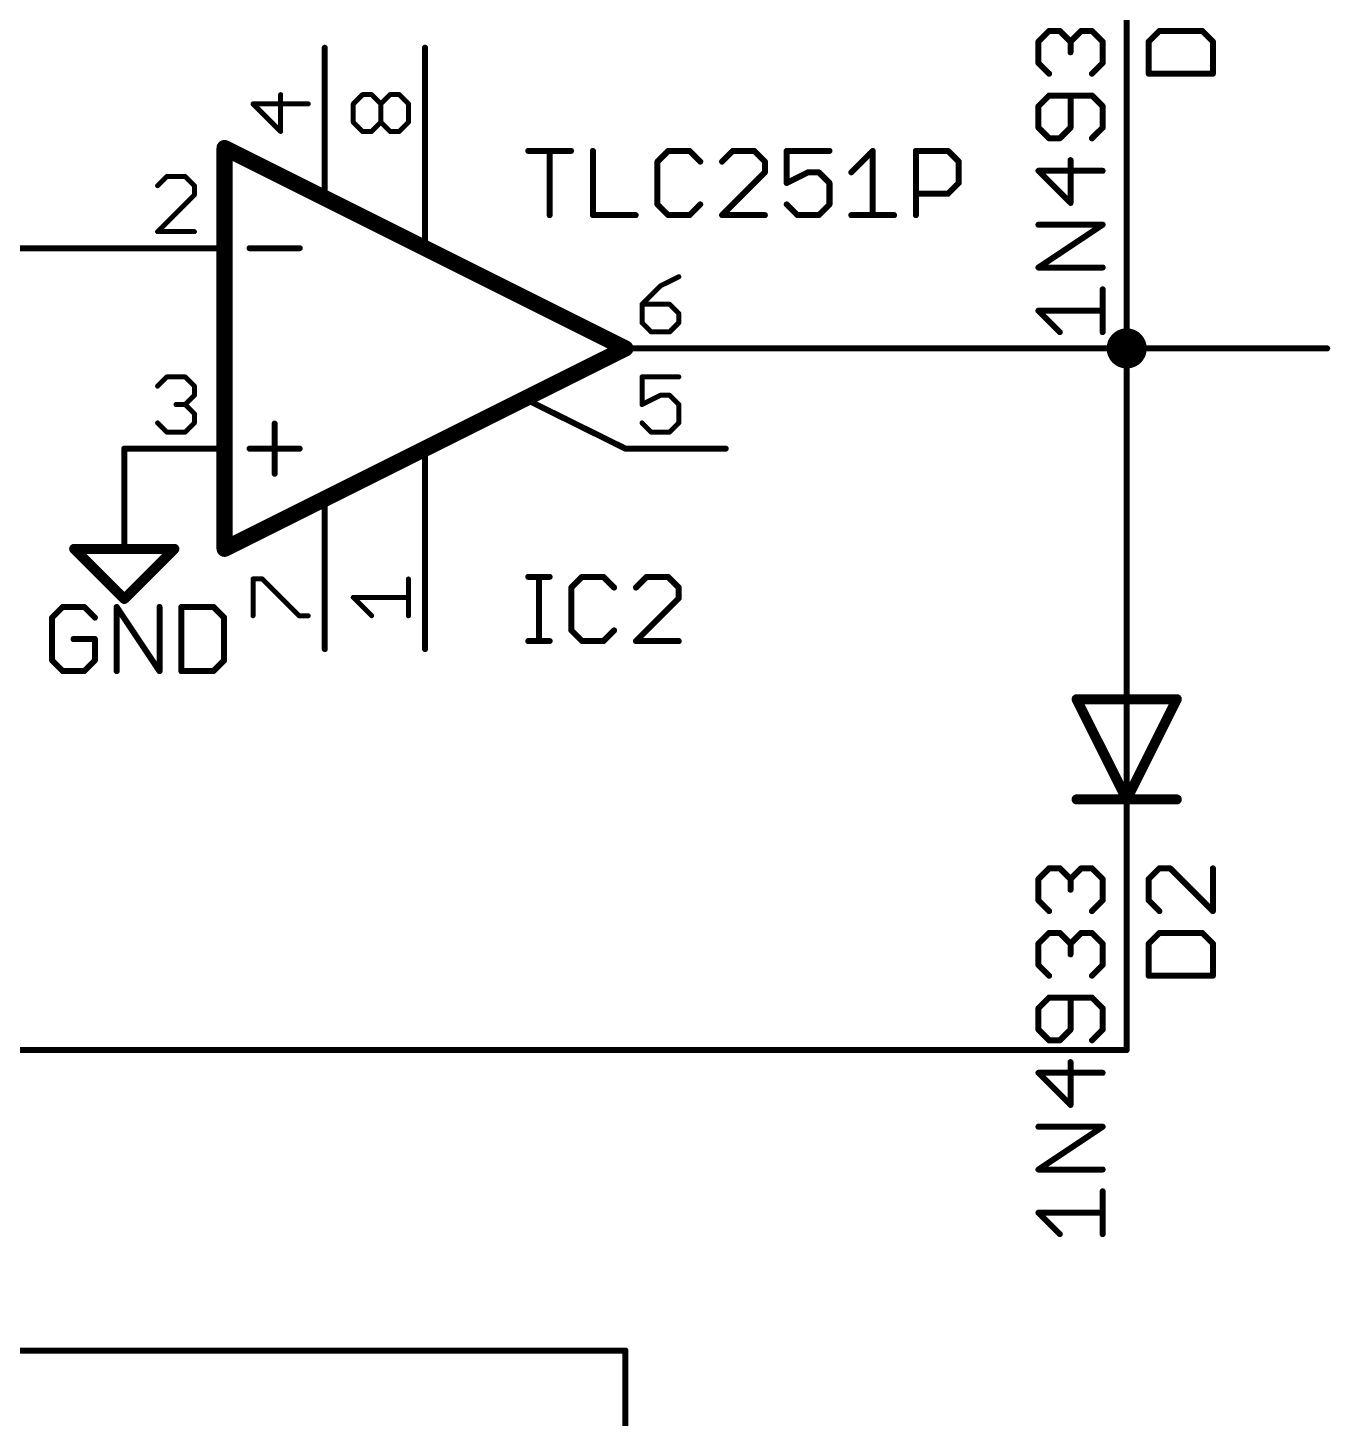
# Model space of a CAD drawing. Extents: x -44 to 217, y -56 to 126.
# Drawn here: x 7.72 to 40.72, y 59.25 to 94.49 of the extents above; entities that cross this region are included whole.
import ezdxf

# ---------------------------------------------------------------- set-up
doc = ezdxf.new("R2010")
doc.units = 0
for name, color, linetype in [('91', 94, 'CONTINUOUS'), ('94', 14, 'CONTINUOUS'), ('95', 251, 'CONTINUOUS'), ('96', 251, 'CONTINUOUS')]:
    doc.layers.add(name, color=color, linetype=linetype)

msp = doc.modelspace()

# ---------------------------------------------------------------- linework, layer by layer
at = {"layer": '91', "const_width": 0.1524}
for points in [[(35.56, 86.36), (35.56, 96.52)], [(35.56, 96.52), (35.56, 86.36)], [(5.08, 88.9), (10.16, 88.9)], [(25.4, 86.36), (35.56, 86.36)], [(40.64, 86.36), (35.56, 86.36)], [(35.56, 86.36), (35.56, 78.74)], [(35.56, 73.66), (35.56, 68.58)], [(35.56, 68.58), (5.08, 68.58)], [(22.86, 60.96), (-2.54, 60.96)], [(22.86, 45.72), (22.86, 60.96)]]:
    msp.add_lwpolyline(points, dxfattribs=at)
at = {"layer": '91'}
for points, const_width in [([(10.16, 88.8619, 1), (10.16, 88.9381)], 0.0762), ([(35.56, 86.106, 1), (35.56, 86.614, 1), (35.56, 86.106)], 0.508), ([(25.4, 86.3981, 1), (25.4, 86.3219)], 0.0762), ([(35.56, 86.3981, 1), (35.56, 86.3219)], 0.0762), ([(35.5981, 86.36, 1), (35.5219, 86.36)], 0.0762), ([(35.5219, 86.36, 1), (35.5981, 86.36)], 0.0762), ([(35.5219, 86.36, 1), (35.5981, 86.36)], 0.0762), ([(35.56, 86.3219, 1), (35.56, 86.3981)], 0.0762), ([(40.64, 86.3219, 1), (40.64, 86.3981)], 0.0762), ([(35.5219, 78.74, 1), (35.5981, 78.74)], 0.0762), ([(35.5981, 73.66, 1), (35.5219, 73.66)], 0.0762), ([(35.5219, 68.58, 1), (35.5981, 68.58)], 0.0762), ([(35.56, 68.5419, 1), (35.56, 68.6181)], 0.0762), ([(22.8981, 60.96, 1), (22.8219, 60.96)], 0.0762), ([(22.86, 60.9219, 1), (22.86, 60.9981)], 0.0762)]:
    msp.add_lwpolyline(points, format="xyb", dxfattribs=dict(at, const_width=const_width))
at = {"layer": '94'}
for points, const_width in [([(15.24, 93.98), (15.24, 91.44)], 0.1524), ([(17.78, 93.98), (17.78, 91.44)], 0.1524), ([(12.7, 81.28), (12.7, 91.44)], 0.4064), ([(12.7, 91.44), (22.86, 86.36)], 0.4064), ([(15.24, 90.2716), (15.24, 91.44)], 0.1524), ([(17.78, 88.9762), (17.78, 91.44)], 0.1524), ([(10.16, 88.9), (12.7, 88.9)], 0.1524), ([(13.335, 88.9), (14.605, 88.9)], 0.1524), ([(22.86, 86.36), (12.7, 81.28)], 0.4064), ([(25.4, 86.36), (22.86, 86.36)], 0.1524), ([(22.86, 83.82), (20.3962, 85.0392)], 0.1524), ([(13.97, 83.185), (13.97, 84.455)], 0.1524), ([(10.16, 83.82), (12.7, 83.82)], 0.1524), ([(10.16, 83.82), (10.16, 81.28)], 0.1524), ([(13.335, 83.82), (14.605, 83.82)], 0.1524), ([(25.4, 83.82), (22.86, 83.82)], 0.1524), ([(17.78, 81.3054), (17.78, 83.7438)], 0.1524), ([(15.24, 81.28), (15.24, 82.4738)], 0.1524), ([(8.89, 81.28), (11.43, 81.28)], 0.254), ([(10.16, 80.01), (8.89, 81.28)], 0.254), ([(11.43, 81.28), (10.16, 80.01)], 0.254), ([(15.24, 78.74), (15.24, 81.28)], 0.1524), ([(17.78, 78.74), (17.78, 81.28)], 0.1524), ([(35.56, 78.74), (35.56, 76.2)], 0.1524), ([(34.29, 77.47), (35.56, 74.93)], 0.254), ([(36.83, 77.47), (34.29, 77.47)], 0.254), ([(35.56, 74.93), (36.83, 77.47)], 0.254), ([(35.56, 73.66), (35.56, 76.2)], 0.1524), ([(35.56, 74.93), (34.29, 74.93)], 0.254), ([(36.83, 74.93), (35.56, 74.93)], 0.254)]:
    msp.add_lwpolyline(points, dxfattribs=dict(at, const_width=const_width))
for points, const_width in [([(15.2781, 93.98, 1), (15.2019, 93.98)], 0.0762), ([(17.8181, 93.98, 1), (17.7419, 93.98)], 0.0762), ([(12.8016, 91.44, 1), (12.5984, 91.44)], 0.2032), ([(12.7454, 91.5309, 1), (12.6546, 91.3491)], 0.2032), ([(15.2781, 91.44, 1), (15.2019, 91.44)], 0.0762), ([(15.2019, 91.44, 1), (15.2781, 91.44)], 0.0762), ([(17.8181, 91.44, 1), (17.7419, 91.44)], 0.0762), ([(17.7419, 91.44, 1), (17.8181, 91.44)], 0.0762), ([(15.2019, 90.2716, 1), (15.2781, 90.2716)], 0.0762), ([(10.16, 88.9381, 1), (10.16, 88.8619)], 0.0762), ([(12.7, 88.8619, 1), (12.7, 88.9381)], 0.0762), ([(13.335, 88.9381, 1), (13.335, 88.8619)], 0.0762), ([(14.605, 88.8619, 1), (14.605, 88.9381)], 0.0762), ([(17.7419, 88.9762, 1), (17.8181, 88.9762)], 0.0762), ([(22.9054, 86.2691, 1), (22.8146, 86.4509)], 0.2032), ([(22.8146, 86.2691, 1), (22.9054, 86.4509)], 0.2032), ([(22.86, 86.3981, 1), (22.86, 86.3219)], 0.0762), ([(25.4, 86.3219, 1), (25.4, 86.3981)], 0.0762), ([(20.4131, 85.0733, 1), (20.3793, 85.0051)], 0.0762), ([(14.0081, 84.455, 1), (13.9319, 84.455)], 0.0762), ([(10.16, 83.8581, 1), (10.16, 83.7819)], 0.0762), ([(10.1981, 83.82, 1), (10.1219, 83.82)], 0.0762), ([(12.7, 83.7819, 1), (12.7, 83.8581)], 0.0762), ([(13.335, 83.8581, 1), (13.335, 83.7819)], 0.0762), ([(14.605, 83.7819, 1), (14.605, 83.8581)], 0.0762), ([(22.86, 83.8581, 1), (22.86, 83.7819)], 0.0762), ([(22.8431, 83.7859, 1), (22.8769, 83.8541)], 0.0762), ([(25.4, 83.7819, 1), (25.4, 83.8581)], 0.0762), ([(17.8181, 83.7438, 1), (17.7419, 83.7438)], 0.0762), ([(13.9319, 83.185, 1), (14.0081, 83.185)], 0.0762), ([(15.2781, 82.4738, 1), (15.2019, 82.4738)], 0.0762), ([(8.89, 81.3435, 1), (8.89, 81.2165)], 0.127), ([(8.9349, 81.3249, 1), (8.8451, 81.2351)], 0.127), ([(11.4749, 81.2351, 1), (11.3851, 81.3249)], 0.127), ([(11.43, 81.2165, 1), (11.43, 81.3435)], 0.127), ([(12.6546, 81.3709, 1), (12.7454, 81.1891)], 0.2032), ([(10.1219, 81.28, 1), (10.1981, 81.28)], 0.0762), ([(12.5984, 81.28, 1), (12.8016, 81.28)], 0.2032), ([(15.2781, 81.28, 1), (15.2019, 81.28)], 0.0762), ([(15.2019, 81.28, 1), (15.2781, 81.28)], 0.0762), ([(17.8181, 81.28, 1), (17.7419, 81.28)], 0.0762), ([(17.7419, 81.3054, 1), (17.8181, 81.3054)], 0.0762), ([(10.1151, 80.0549, 1), (10.2049, 79.9651)], 0.127), ([(10.1151, 79.9651, 1), (10.2049, 80.0549)], 0.127), ([(15.2019, 78.74, 1), (15.2781, 78.74)], 0.0762), ([(17.7419, 78.74, 1), (17.8181, 78.74)], 0.0762), ([(35.5981, 78.74, 1), (35.5219, 78.74)], 0.0762), ([(34.3468, 77.4984, 1), (34.2332, 77.4416)], 0.127), ([(34.29, 77.5335, 1), (34.29, 77.4065)], 0.127), ([(36.8868, 77.4416, 1), (36.7732, 77.4984)], 0.127), ([(36.83, 77.4065, 1), (36.83, 77.5335)], 0.127), ([(35.5981, 76.2, 1), (35.5219, 76.2)], 0.0762), ([(35.5219, 76.2, 1), (35.5981, 76.2)], 0.0762), ([(34.29, 74.9935, 1), (34.29, 74.8665)], 0.127), ([(35.56, 74.9935, 1), (35.56, 74.8665)], 0.127), ([(35.56, 74.8665, 1), (35.56, 74.9935)], 0.127), ([(36.83, 74.8665, 1), (36.83, 74.9935)], 0.127), ([(35.5032, 74.9584, 1), (35.6168, 74.9016)], 0.127), ([(35.5032, 74.9016, 1), (35.6168, 74.9584)], 0.127), ([(35.5219, 73.66, 1), (35.5981, 73.66)], 0.0762)]:
    msp.add_lwpolyline(points, format="xyb", dxfattribs=dict(at, const_width=const_width))
at = {"layer": '95'}
for points, const_width in [([(36.3886, 94.4065), (36.1174, 94.1354)], 0.1524), ([(37.4732, 94.4065), (36.3886, 94.4065)], 0.1524), ([(37.7444, 94.1354), (37.4732, 94.4065)], 0.1524), ([(36.1174, 94.1354), (36.1174, 93.3219)], 0.1524), ([(37.7444, 93.3219), (37.7444, 94.1354)], 0.1524), ([(36.1174, 93.3219), (37.7444, 93.3219)], 0.1524), ([(14.1218, 91.8591), (14.1218, 92.7912)], 0.127), ([(15.9627, 92.5582), (16.1957, 92.7912)], 0.127), ([(16.1957, 92.7912), (16.4288, 92.7912)], 0.127), ([(16.4288, 92.7912), (16.6618, 92.5582)], 0.127), ([(16.6618, 92.5582), (16.8948, 92.7912)], 0.127), ([(16.8948, 92.7912), (17.1279, 92.7912)], 0.127), ([(17.1279, 92.7912), (17.3609, 92.5582)], 0.127), ([(14.8209, 92.5582), (13.4227, 92.5582)], 0.127), ([(13.4227, 92.5582), (14.1218, 91.8591)], 0.127), ([(15.9627, 92.0921), (15.9627, 92.5582)], 0.127), ([(16.6618, 92.0921), (16.6618, 92.5582)], 0.127), ([(17.3609, 92.5582), (17.3609, 92.0921)], 0.127), ([(16.1957, 91.8591), (15.9627, 92.0921)], 0.127), ([(16.6618, 92.0921), (16.4288, 91.8591)], 0.127), ([(16.8948, 91.8591), (16.6618, 92.0921)], 0.127), ([(17.3609, 92.0921), (17.1279, 91.8591)], 0.127), ([(16.4288, 91.8591), (16.1957, 91.8591)], 0.127), ([(17.1279, 91.8591), (16.8948, 91.8591)], 0.127), ([(11.2377, 90.7173), (11.0046, 90.4843)], 0.127), ([(11.7037, 90.7173), (11.2377, 90.7173)], 0.127), ([(11.9367, 90.4843), (11.7037, 90.7173)], 0.127), ([(11.0046, 89.3191), (11.9367, 90.2512)], 0.127), ([(11.9367, 90.2512), (11.9367, 90.4843)], 0.127), ([(11.9367, 89.3191), (11.0046, 89.3191)], 0.127), ([(24.2112, 88.1773), (23.7452, 87.9443)], 0.127), ([(23.7452, 87.9443), (23.2791, 87.4782)], 0.127), ([(23.2791, 87.4782), (23.2791, 87.0121)], 0.127), ([(23.9782, 87.4782), (23.2791, 87.4782)], 0.127), ([(24.2112, 87.2452), (23.9782, 87.4782)], 0.127), ([(23.2791, 87.0121), (23.5121, 86.7791)], 0.127), ([(23.9782, 86.7791), (24.2112, 87.0121)], 0.127), ([(24.2112, 87.0121), (24.2112, 87.2452)], 0.127), ([(23.5121, 86.7791), (23.9782, 86.7791)], 0.127), ([(11.0046, 85.4043), (11.2377, 85.6373)], 0.127), ([(11.2377, 85.6373), (11.7037, 85.6373)], 0.127), ([(11.7037, 85.6373), (11.9367, 85.4043)], 0.127), ([(24.2112, 85.6373), (23.2791, 85.6373)], 0.127), ([(23.2791, 85.6373), (23.2791, 84.9382)], 0.127), ([(11.9367, 85.4043), (11.9367, 85.1712)], 0.127), ([(11.7037, 84.9382), (11.4707, 84.9382)], 0.127), ([(11.9367, 85.1712), (11.7037, 84.9382)], 0.127), ([(11.7037, 84.9382), (11.9367, 84.7052)], 0.127), ([(23.2791, 84.9382), (23.7452, 85.1712)], 0.127), ([(23.7452, 85.1712), (23.9782, 85.1712)], 0.127), ([(23.9782, 85.1712), (24.2112, 84.9382)], 0.127), ([(24.2112, 84.9382), (24.2112, 84.4721)], 0.127), ([(11.9367, 84.7052), (11.9367, 84.4721)], 0.127), ([(11.2377, 84.2391), (11.0046, 84.4721)], 0.127), ([(11.7037, 84.2391), (11.2377, 84.2391)], 0.127), ([(11.9367, 84.4721), (11.7037, 84.2391)], 0.127), ([(23.5121, 84.2391), (23.2791, 84.4721)], 0.127), ([(23.9782, 84.2391), (23.5121, 84.2391)], 0.127), ([(24.2112, 84.4721), (23.9782, 84.2391)], 0.127), ([(13.4227, 79.5846), (13.4227, 80.5168)], 0.127), ([(13.4227, 80.5168), (13.6557, 80.5168)], 0.127), ([(13.6557, 80.5168), (14.5879, 79.5846)], 0.127), ([(17.3609, 79.5846), (17.3609, 80.5168)], 0.127), ([(20.3962, 80.5702), (20.9385, 80.5702)], 0.1524), ([(20.6674, 78.9432), (20.6674, 80.5702)], 0.1524), ([(21.7588, 80.5702), (21.4876, 80.299)], 0.1524), ([(21.4876, 80.299), (21.4876, 79.2144)], 0.1524), ([(22.3011, 80.5702), (21.7588, 80.5702)], 0.1524), ([(22.5723, 80.299), (22.3011, 80.5702)], 0.1524), ([(23.396, 80.5702), (23.1248, 80.299)], 0.1524), ([(23.9383, 80.5702), (23.396, 80.5702)], 0.1524), ([(24.2095, 80.299), (23.9383, 80.5702)], 0.1524), ([(24.2095, 80.0279), (24.2095, 80.299)], 0.1524), ([(16.4288, 79.5846), (15.9627, 80.0507)], 0.127), ([(15.9627, 80.0507), (17.3609, 80.0507)], 0.127), ([(23.1248, 78.9432), (24.2095, 80.0279)], 0.1524), ([(14.5879, 79.5846), (14.8209, 79.5846)], 0.127), ([(21.4876, 79.2144), (21.7588, 78.9432)], 0.1524), ([(22.3011, 78.9432), (22.5723, 79.2144)], 0.1524), ([(20.3962, 78.9432), (20.9385, 78.9432)], 0.1524), ([(21.7588, 78.9432), (22.3011, 78.9432)], 0.1524), ([(24.2095, 78.9432), (23.1248, 78.9432)], 0.1524), ([(36.3886, 73.1837), (36.1174, 72.9125)], 0.1524), ([(36.1174, 72.9125), (36.1174, 72.3702)], 0.1524), ([(36.6597, 73.1837), (36.3886, 73.1837)], 0.1524), ([(37.7444, 72.099), (36.6597, 73.1837)], 0.1524), ([(37.7444, 73.1837), (37.7444, 72.099)], 0.1524), ([(36.1174, 72.3702), (36.3886, 72.099)], 0.1524), ([(36.3886, 71.5465), (36.1174, 71.2754)], 0.1524), ([(37.4732, 71.5465), (36.3886, 71.5465)], 0.1524), ([(37.7444, 71.2754), (37.4732, 71.5465)], 0.1524), ([(36.1174, 71.2754), (36.1174, 70.4619)], 0.1524), ([(37.7444, 70.4619), (37.7444, 71.2754)], 0.1524), ([(36.1174, 70.4619), (37.7444, 70.4619)], 0.1524)]:
    msp.add_lwpolyline(points, dxfattribs=dict(at, const_width=const_width))
for points, const_width in [([(36.3886, 94.4446, 1), (36.3886, 94.3684)], 0.0762), ([(36.4155, 94.3796, 1), (36.3616, 94.4335)], 0.0762), ([(37.5002, 94.4335, 1), (37.4463, 94.3796)], 0.0762), ([(37.4732, 94.3684, 1), (37.4732, 94.4446)], 0.0762), ([(36.1555, 94.1354, 1), (36.0793, 94.1354)], 0.0762), ([(36.0905, 94.1623, 1), (36.1444, 94.1084)], 0.0762), ([(37.7825, 94.1354, 1), (37.7063, 94.1354)], 0.0762), ([(37.7175, 94.1084, 1), (37.7713, 94.1623)], 0.0762), ([(36.1174, 93.36, 1), (36.1174, 93.2838)], 0.0762), ([(37.7444, 93.2838, 1), (37.7444, 93.36)], 0.0762), ([(36.0793, 93.3219, 1), (36.1555, 93.3219)], 0.0762), ([(37.7063, 93.3219, 1), (37.7825, 93.3219)], 0.0762), ([(14.1536, 92.7912, 1), (14.0901, 92.7912)], 0.0635), ([(16.1957, 92.823, 1), (16.1957, 92.7595)], 0.0635), ([(16.2182, 92.7688, 1), (16.1733, 92.8137)], 0.0635), ([(16.4512, 92.8137, 1), (16.4063, 92.7688)], 0.0635), ([(16.4288, 92.7595, 1), (16.4288, 92.823)], 0.0635), ([(16.8948, 92.823, 1), (16.8948, 92.7595)], 0.0635), ([(16.9173, 92.7688, 1), (16.8724, 92.8137)], 0.0635), ([(17.1503, 92.8137, 1), (17.1054, 92.7688)], 0.0635), ([(17.1279, 92.7595, 1), (17.1279, 92.823)], 0.0635), ([(13.4227, 92.5899, 1), (13.4227, 92.5264)], 0.0635), ([(13.4452, 92.5806, 1), (13.4003, 92.5357)], 0.0635), ([(14.8209, 92.5264, 1), (14.8209, 92.5899)], 0.0635), ([(15.9945, 92.5582, 1), (15.931, 92.5582)], 0.0635), ([(15.9403, 92.5806, 1), (15.9852, 92.5357)], 0.0635), ([(16.6936, 92.5582, 1), (16.6301, 92.5582)], 0.0635), ([(16.6394, 92.5806, 1), (16.6843, 92.5357)], 0.0635), ([(16.6394, 92.5357, 1), (16.6843, 92.5806)], 0.0635), ([(17.3926, 92.5582, 1), (17.3292, 92.5582)], 0.0635), ([(17.3384, 92.5357, 1), (17.3834, 92.5806)], 0.0635), ([(15.931, 92.0921, 1), (15.9945, 92.0921)], 0.0635), ([(15.9852, 92.1146, 1), (15.9403, 92.0697)], 0.0635), ([(16.6301, 92.0921, 1), (16.6936, 92.0921)], 0.0635), ([(16.6843, 92.1146, 1), (16.6394, 92.0697)], 0.0635), ([(16.6843, 92.0697, 1), (16.6394, 92.1146)], 0.0635), ([(17.3292, 92.0921, 1), (17.3926, 92.0921)], 0.0635), ([(17.3834, 92.0697, 1), (17.3384, 92.1146)], 0.0635), ([(14.0901, 91.8591, 1), (14.1536, 91.8591)], 0.0635), ([(14.0994, 91.8366, 1), (14.1443, 91.8816)], 0.0635), ([(16.1957, 91.8909, 1), (16.1957, 91.8273)], 0.0635), ([(16.1733, 91.8366, 1), (16.2182, 91.8816)], 0.0635), ([(16.4063, 91.8816, 1), (16.4512, 91.8366)], 0.0635), ([(16.4288, 91.8273, 1), (16.4288, 91.8909)], 0.0635), ([(16.8948, 91.8909, 1), (16.8948, 91.8273)], 0.0635), ([(16.8724, 91.8366, 1), (16.9173, 91.8816)], 0.0635), ([(17.1054, 91.8816, 1), (17.1503, 91.8366)], 0.0635), ([(17.1279, 91.8273, 1), (17.1279, 91.8909)], 0.0635), ([(11.2377, 90.749, 1), (11.2377, 90.6855)], 0.0635), ([(11.2601, 90.6948, 1), (11.2152, 90.7397)], 0.0635), ([(11.7262, 90.7397, 1), (11.6813, 90.6948)], 0.0635), ([(11.7037, 90.6855, 1), (11.7037, 90.749)], 0.0635), ([(10.9822, 90.5067, 1), (11.0271, 90.4618)], 0.0635), ([(11.9685, 90.4843, 1), (11.905, 90.4843)], 0.0635), ([(11.905, 90.2512, 1), (11.9685, 90.2512)], 0.0635), ([(11.9143, 90.4618, 1), (11.9592, 90.5067)], 0.0635), ([(11.9592, 90.2288, 1), (11.9143, 90.2737)], 0.0635), ([(11.0046, 89.3509, 1), (11.0046, 89.2874)], 0.0635), ([(10.9822, 89.3416, 1), (11.0271, 89.2966)], 0.0635), ([(11.9367, 89.2874, 1), (11.9367, 89.3509)], 0.0635), ([(24.2254, 88.1489, 1), (24.197, 88.2057)], 0.0635), ([(23.731, 87.9727, 1), (23.7594, 87.9159)], 0.0635), ([(23.7676, 87.9218, 1), (23.7227, 87.9667)], 0.0635), ([(23.2791, 87.5099, 1), (23.2791, 87.4464)], 0.0635), ([(23.2566, 87.5006, 1), (23.3016, 87.4557)], 0.0635), ([(23.3108, 87.4782, 1), (23.2474, 87.4782)], 0.0635), ([(24.0006, 87.5006, 1), (23.9557, 87.4557)], 0.0635), ([(23.9782, 87.4464, 1), (23.9782, 87.5099)], 0.0635), ([(23.3016, 87.0346, 1), (23.2566, 86.9897)], 0.0635), ([(23.2474, 87.0121, 1), (23.3108, 87.0121)], 0.0635), ([(24.243, 87.2452, 1), (24.1795, 87.2452)], 0.0635), ([(24.1795, 87.0121, 1), (24.243, 87.0121)], 0.0635), ([(24.1888, 87.2227, 1), (24.2337, 87.2676)], 0.0635), ([(24.2337, 86.9897, 1), (24.1888, 87.0346)], 0.0635), ([(23.5121, 86.8109, 1), (23.5121, 86.7473)], 0.0635), ([(23.4897, 86.7566, 1), (23.5346, 86.8016)], 0.0635), ([(23.9557, 86.8016, 1), (24.0006, 86.7566)], 0.0635), ([(23.9782, 86.7473, 1), (23.9782, 86.8109)], 0.0635), ([(11.2377, 85.669, 1), (11.2377, 85.6055)], 0.0635), ([(11.2601, 85.6148, 1), (11.2152, 85.6597)], 0.0635), ([(11.7262, 85.6597, 1), (11.6813, 85.6148)], 0.0635), ([(11.7037, 85.6055, 1), (11.7037, 85.669)], 0.0635), ([(23.2791, 85.669, 1), (23.2791, 85.6055)], 0.0635), ([(23.3108, 85.6373, 1), (23.2474, 85.6373)], 0.0635), ([(24.2112, 85.6055, 1), (24.2112, 85.669)], 0.0635), ([(10.9822, 85.4267, 1), (11.0271, 85.3818)], 0.0635), ([(11.9685, 85.4043, 1), (11.905, 85.4043)], 0.0635), ([(11.9143, 85.3818, 1), (11.9592, 85.4267)], 0.0635), ([(11.4707, 84.9699, 1), (11.4707, 84.9064)], 0.0635), ([(11.7262, 84.9606, 1), (11.6813, 84.9157)], 0.0635), ([(11.6813, 84.9606, 1), (11.7262, 84.9157)], 0.0635), ([(11.7037, 84.9064, 1), (11.7037, 84.9699)], 0.0635), ([(11.905, 85.1712, 1), (11.9685, 85.1712)], 0.0635), ([(11.9592, 85.1488, 1), (11.9143, 85.1937)], 0.0635), ([(23.2649, 84.9666, 1), (23.2933, 84.9098)], 0.0635), ([(23.2474, 84.9382, 1), (23.3108, 84.9382)], 0.0635), ([(23.7452, 85.203, 1), (23.7452, 85.1395)], 0.0635), ([(23.7594, 85.1428, 1), (23.731, 85.1996)], 0.0635), ([(24.0006, 85.1937, 1), (23.9557, 85.1488)], 0.0635), ([(23.9782, 85.1395, 1), (23.9782, 85.203)], 0.0635), ([(24.243, 84.9382, 1), (24.1795, 84.9382)], 0.0635), ([(24.1888, 84.9157, 1), (24.2337, 84.9606)], 0.0635), ([(11.9685, 84.7052, 1), (11.905, 84.7052)], 0.0635), ([(11.9143, 84.6827, 1), (11.9592, 84.7276)], 0.0635), ([(11.0271, 84.4946, 1), (10.9822, 84.4497)], 0.0635), ([(11.2377, 84.2709, 1), (11.2377, 84.2074)], 0.0635), ([(11.2152, 84.2166, 1), (11.2601, 84.2616)], 0.0635), ([(11.6813, 84.2616, 1), (11.7262, 84.2166)], 0.0635), ([(11.7037, 84.2074, 1), (11.7037, 84.2709)], 0.0635), ([(11.905, 84.4721, 1), (11.9685, 84.4721)], 0.0635), ([(11.9592, 84.4497, 1), (11.9143, 84.4946)], 0.0635), ([(23.3016, 84.4946, 1), (23.2566, 84.4497)], 0.0635), ([(23.5121, 84.2709, 1), (23.5121, 84.2074)], 0.0635), ([(23.4897, 84.2166, 1), (23.5346, 84.2616)], 0.0635), ([(23.9557, 84.2616, 1), (24.0006, 84.2166)], 0.0635), ([(23.9782, 84.2074, 1), (23.9782, 84.2709)], 0.0635), ([(24.1795, 84.4721, 1), (24.243, 84.4721)], 0.0635), ([(24.2337, 84.4497, 1), (24.1888, 84.4946)], 0.0635), ([(13.4227, 80.5485, 1), (13.4227, 80.485)], 0.0635), ([(13.4545, 80.5168, 1), (13.391, 80.5168)], 0.0635), ([(13.6782, 80.5392, 1), (13.6333, 80.4943)], 0.0635), ([(13.6557, 80.485, 1), (13.6557, 80.5485)], 0.0635), ([(17.3926, 80.5168, 1), (17.3292, 80.5168)], 0.0635), ([(20.3962, 80.6083, 1), (20.3962, 80.5321)], 0.0762), ([(20.7055, 80.5702, 1), (20.6293, 80.5702)], 0.0762), ([(20.9385, 80.5321, 1), (20.9385, 80.6083)], 0.0762), ([(21.5257, 80.299, 1), (21.4495, 80.299)], 0.0762), ([(21.4607, 80.326, 1), (21.5146, 80.2721)], 0.0762), ([(21.7588, 80.6083, 1), (21.7588, 80.5321)], 0.0762), ([(21.7857, 80.5432, 1), (21.7319, 80.5971)], 0.0762), ([(22.3281, 80.5971, 1), (22.2742, 80.5432)], 0.0762), ([(22.3011, 80.5321, 1), (22.3011, 80.6083)], 0.0762), ([(22.5454, 80.2721, 1), (22.5992, 80.326)], 0.0762), ([(23.0979, 80.326, 1), (23.1517, 80.2721)], 0.0762), ([(23.396, 80.6083, 1), (23.396, 80.5321)], 0.0762), ([(23.4229, 80.5432, 1), (23.369, 80.5971)], 0.0762), ([(23.9652, 80.5971, 1), (23.9113, 80.5432)], 0.0762), ([(23.9383, 80.5321, 1), (23.9383, 80.6083)], 0.0762), ([(24.2476, 80.299, 1), (24.1714, 80.299)], 0.0762), ([(24.1825, 80.2721, 1), (24.2364, 80.326)], 0.0762), ([(15.9627, 80.0824, 1), (15.9627, 80.0189)], 0.0635), ([(15.9852, 80.0731, 1), (15.9403, 80.0282)], 0.0635), ([(17.3609, 80.0189, 1), (17.3609, 80.0824)], 0.0635), ([(24.1714, 80.0279, 1), (24.2476, 80.0279)], 0.0762), ([(24.2364, 80.0009, 1), (24.1825, 80.0548)], 0.0762), ([(14.5879, 79.6164, 1), (14.5879, 79.5529)], 0.0635), ([(14.5654, 79.5622, 1), (14.6103, 79.6071)], 0.0635), ([(14.8209, 79.5529, 1), (14.8209, 79.6164)], 0.0635), ([(16.4063, 79.5622, 1), (16.4512, 79.6071)], 0.0635), ([(13.391, 79.5846, 1), (13.4545, 79.5846)], 0.0635), ([(17.3292, 79.5846, 1), (17.3926, 79.5846)], 0.0635), ([(21.5146, 79.2413, 1), (21.4607, 79.1874)], 0.0762), ([(22.5992, 79.1874, 1), (22.5454, 79.2413)], 0.0762), ([(20.3962, 78.9813, 1), (20.3962, 78.9051)], 0.0762), ([(20.6293, 78.9432, 1), (20.7055, 78.9432)], 0.0762), ([(20.9385, 78.9051, 1), (20.9385, 78.9813)], 0.0762), ([(21.4495, 79.2144, 1), (21.5257, 79.2144)], 0.0762), ([(21.7588, 78.9813, 1), (21.7588, 78.9051)], 0.0762), ([(21.7319, 78.9163, 1), (21.7857, 78.9701)], 0.0762), ([(22.2742, 78.9701, 1), (22.3281, 78.9163)], 0.0762), ([(22.3011, 78.9051, 1), (22.3011, 78.9813)], 0.0762), ([(23.1248, 78.9813, 1), (23.1248, 78.9051)], 0.0762), ([(23.0979, 78.9701, 1), (23.1517, 78.9163)], 0.0762), ([(24.2095, 78.9051, 1), (24.2095, 78.9813)], 0.0762), ([(36.1555, 72.9125, 1), (36.0793, 72.9125)], 0.0762), ([(36.0905, 72.9395, 1), (36.1444, 72.8856)], 0.0762), ([(36.3886, 73.2218, 1), (36.3886, 73.1456)], 0.0762), ([(36.4155, 73.1568, 1), (36.3616, 73.2106)], 0.0762), ([(36.6867, 73.2106, 1), (36.6328, 73.1568)], 0.0762), ([(36.6597, 73.1456, 1), (36.6597, 73.2218)], 0.0762), ([(37.7825, 73.1837, 1), (37.7063, 73.1837)], 0.0762), ([(36.0793, 72.3702, 1), (36.1555, 72.3702)], 0.0762), ([(36.1444, 72.3971, 1), (36.0905, 72.3433)], 0.0762), ([(36.3616, 72.0721, 1), (36.4155, 72.126)], 0.0762), ([(37.7063, 72.099, 1), (37.7825, 72.099)], 0.0762), ([(37.7175, 72.0721, 1), (37.7713, 72.126)], 0.0762), ([(36.3886, 71.5846, 1), (36.3886, 71.5084)], 0.0762), ([(36.4155, 71.5196, 1), (36.3616, 71.5735)], 0.0762), ([(37.5002, 71.5735, 1), (37.4463, 71.5196)], 0.0762), ([(37.4732, 71.5084, 1), (37.4732, 71.5846)], 0.0762), ([(36.1555, 71.2754, 1), (36.0793, 71.2754)], 0.0762), ([(36.0905, 71.3023, 1), (36.1444, 71.2484)], 0.0762), ([(37.7825, 71.2754, 1), (37.7063, 71.2754)], 0.0762), ([(37.7175, 71.2484, 1), (37.7713, 71.3023)], 0.0762), ([(36.1174, 70.5, 1), (36.1174, 70.4238)], 0.0762), ([(36.0793, 70.4619, 1), (36.1555, 70.4619)], 0.0762), ([(37.7063, 70.4619, 1), (37.7825, 70.4619)], 0.0762), ([(37.7444, 70.4238, 1), (37.7444, 70.5)], 0.0762)]:
    msp.add_lwpolyline(points, format="xyb", dxfattribs=dict(at, const_width=const_width))
at = {"layer": '96', "const_width": 0.1524}
for points in [[(33.3234, 94.1354), (33.5946, 94.4065)], [(33.5946, 94.4065), (33.8657, 94.4065)], [(33.8657, 94.4065), (34.1369, 94.1354)], [(34.1369, 94.1354), (34.4081, 94.4065)], [(34.4081, 94.4065), (34.6792, 94.4065)], [(34.6792, 94.4065), (34.9504, 94.1354)], [(33.3234, 93.593), (33.3234, 94.1354)], [(34.1369, 94.1354), (34.1369, 93.8642)], [(34.9504, 94.1354), (34.9504, 93.593)], [(33.5946, 93.3219), (33.3234, 93.593)], [(34.9504, 93.593), (34.6792, 93.3219)], [(33.5946, 92.7694), (33.3234, 92.4982)], [(34.6792, 92.7694), (33.5946, 92.7694)], [(34.1369, 91.9559), (34.1369, 92.7694)], [(34.9504, 92.4982), (34.6792, 92.7694)], [(33.3234, 92.4982), (33.3234, 91.9559)], [(34.9504, 91.9559), (34.9504, 92.4982)], [(33.3234, 91.9559), (33.5946, 91.6847)], [(33.8657, 91.6847), (34.1369, 91.9559)], [(34.6792, 91.6847), (34.9504, 91.9559)], [(33.5946, 91.6847), (33.8657, 91.6847)], [(20.3962, 91.3652), (21.4809, 91.3652)], [(20.9385, 89.7382), (20.9385, 91.3652)], [(22.0334, 91.3652), (22.0334, 89.7382)], [(23.9417, 91.3652), (23.6705, 91.094)], [(24.484, 91.3652), (23.9417, 91.3652)], [(24.7552, 91.094), (24.484, 91.3652)], [(25.5788, 91.3652), (25.3077, 91.094)], [(26.1212, 91.3652), (25.5788, 91.3652)], [(26.3923, 91.094), (26.1212, 91.3652)], [(28.0295, 91.3652), (26.9448, 91.3652)], [(26.9448, 91.3652), (26.9448, 90.5517)], [(28.582, 90.8229), (29.1243, 91.3652)], [(29.1243, 91.3652), (29.1243, 89.7382)], [(30.2191, 89.7382), (30.2191, 91.3652)], [(30.2191, 91.3652), (31.0326, 91.3652)], [(31.0326, 91.3652), (31.3038, 91.094)], [(23.6705, 91.094), (23.6705, 90.0094)], [(26.3923, 90.8229), (26.3923, 91.094)], [(31.3038, 91.094), (31.3038, 90.5517)], [(34.9504, 90.8611), (33.3234, 90.8611)], [(33.3234, 90.8611), (34.1369, 90.0476)], [(34.1369, 90.0476), (34.1369, 91.1322)], [(25.3077, 89.7382), (26.3923, 90.8229)], [(26.9448, 90.5517), (27.4872, 90.8229)], [(27.4872, 90.8229), (27.7583, 90.8229)], [(27.7583, 90.8229), (28.0295, 90.5517)], [(28.0295, 90.5517), (28.0295, 90.0094)], [(31.3038, 90.5517), (31.0326, 90.2805)], [(31.0326, 90.2805), (30.2191, 90.2805)], [(23.6705, 90.0094), (23.9417, 89.7382)], [(24.484, 89.7382), (24.7552, 90.0094)], [(27.216, 89.7382), (26.9448, 90.0094)], [(28.0295, 90.0094), (27.7583, 89.7382)], [(22.0334, 89.7382), (23.118, 89.7382)], [(23.9417, 89.7382), (24.484, 89.7382)], [(26.3923, 89.7382), (25.3077, 89.7382)], [(27.7583, 89.7382), (27.216, 89.7382)], [(28.582, 89.7382), (29.6666, 89.7382)], [(33.3234, 88.4104), (34.9504, 89.4951)], [(34.9504, 89.4951), (33.3234, 89.4951)], [(34.9504, 88.4104), (33.3234, 88.4104)], [(34.9504, 86.7732), (34.9504, 87.8579)], [(33.8657, 86.7732), (33.3234, 87.3156)], [(33.3234, 87.3156), (34.9504, 87.3156)], [(8.6024, 79.8082), (8.3312, 79.537)], [(9.1447, 79.8082), (8.6024, 79.8082)], [(9.4159, 79.537), (9.1447, 79.8082)], [(9.9684, 78.1812), (9.9684, 79.8082)], [(9.9684, 79.8082), (11.053, 78.1812)], [(11.053, 78.1812), (11.053, 79.8082)], [(11.6055, 79.8082), (11.6055, 78.1812)], [(12.419, 79.8082), (11.6055, 79.8082)], [(12.6902, 79.537), (12.419, 79.8082)], [(8.3312, 79.537), (8.3312, 78.4524)], [(12.6902, 78.4524), (12.6902, 79.537)], [(9.4159, 78.9947), (8.8735, 78.9947)], [(9.4159, 78.4524), (9.4159, 78.9947)], [(8.3312, 78.4524), (8.6024, 78.1812)], [(8.6024, 78.1812), (9.1447, 78.1812)], [(9.1447, 78.1812), (9.4159, 78.4524)], [(11.6055, 78.1812), (12.419, 78.1812)], [(12.419, 78.1812), (12.6902, 78.4524)], [(33.3234, 72.9125), (33.5946, 73.1837)], [(33.3234, 72.3702), (33.3234, 72.9125)], [(33.5946, 73.1837), (33.8657, 73.1837)], [(33.8657, 73.1837), (34.1369, 72.9125)], [(34.1369, 72.9125), (34.4081, 73.1837)], [(34.1369, 72.9125), (34.1369, 72.6414)], [(34.4081, 73.1837), (34.6792, 73.1837)], [(34.6792, 73.1837), (34.9504, 72.9125)], [(34.9504, 72.9125), (34.9504, 72.3702)], [(33.5946, 72.099), (33.3234, 72.3702)], [(34.9504, 72.3702), (34.6792, 72.099)], [(33.3234, 71.2754), (33.5946, 71.5465)], [(33.5946, 71.5465), (33.8657, 71.5465)], [(33.8657, 71.5465), (34.1369, 71.2754)], [(34.1369, 71.2754), (34.4081, 71.5465)], [(34.4081, 71.5465), (34.6792, 71.5465)], [(34.6792, 71.5465), (34.9504, 71.2754)], [(33.3234, 70.733), (33.3234, 71.2754)], [(34.1369, 71.2754), (34.1369, 71.0042)], [(34.9504, 71.2754), (34.9504, 70.733)], [(33.5946, 70.4619), (33.3234, 70.733)], [(34.9504, 70.733), (34.6792, 70.4619)], [(33.5946, 69.9094), (33.3234, 69.6382)], [(34.6792, 69.9094), (33.5946, 69.9094)], [(34.1369, 69.0959), (34.1369, 69.9094)], [(34.9504, 69.6382), (34.6792, 69.9094)], [(33.3234, 69.6382), (33.3234, 69.0959)], [(34.9504, 69.0959), (34.9504, 69.6382)], [(33.3234, 69.0959), (33.5946, 68.8247)], [(33.8657, 68.8247), (34.1369, 69.0959)], [(34.6792, 68.8247), (34.9504, 69.0959)], [(33.5946, 68.8247), (33.8657, 68.8247)], [(34.9504, 68.0011), (33.3234, 68.0011)], [(33.3234, 68.0011), (34.1369, 67.1876)], [(34.1369, 67.1876), (34.1369, 68.2722)], [(33.3234, 65.5504), (34.9504, 66.6351)], [(34.9504, 66.6351), (33.3234, 66.6351)], [(34.9504, 65.5504), (33.3234, 65.5504)], [(34.9504, 63.9132), (34.9504, 64.9979)], [(33.8657, 63.9132), (33.3234, 64.4556)], [(33.3234, 64.4556), (34.9504, 64.4556)]]:
    msp.add_lwpolyline(points, dxfattribs=at)
at = {"layer": '96', "const_width": 0.0762}
for points in [[(33.5946, 94.4446, 1), (33.5946, 94.3684)], [(33.6215, 94.3796, 1), (33.5676, 94.4335)], [(33.8927, 94.4335, 1), (33.8388, 94.3796)], [(33.8657, 94.3684, 1), (33.8657, 94.4446)], [(34.4081, 94.4446, 1), (34.4081, 94.3684)], [(34.435, 94.3796, 1), (34.3811, 94.4335)], [(34.7062, 94.4335, 1), (34.6523, 94.3796)], [(34.6792, 94.3684, 1), (34.6792, 94.4446)], [(33.3615, 94.1354, 1), (33.2853, 94.1354)], [(33.2965, 94.1623, 1), (33.3504, 94.1084)], [(34.175, 94.1354, 1), (34.0988, 94.1354)], [(34.11, 94.1623, 1), (34.1638, 94.1084)], [(34.11, 94.1084, 1), (34.1638, 94.1623)], [(34.9885, 94.1354, 1), (34.9123, 94.1354)], [(34.9235, 94.1084, 1), (34.9773, 94.1623)], [(34.0988, 93.8642, 1), (34.175, 93.8642)], [(33.3504, 93.62, 1), (33.2965, 93.5661)], [(33.2853, 93.593, 1), (33.3615, 93.593)], [(33.5676, 93.2949, 1), (33.6215, 93.3488)], [(34.6523, 93.3488, 1), (34.7062, 93.2949)], [(34.9123, 93.593, 1), (34.9885, 93.593)], [(34.9773, 93.5661, 1), (34.9235, 93.62)], [(33.5946, 92.8075, 1), (33.5946, 92.7313)], [(33.6215, 92.7424, 1), (33.5676, 92.7963)], [(34.175, 92.7694, 1), (34.0988, 92.7694)], [(34.7062, 92.7963, 1), (34.6523, 92.7424)], [(34.6792, 92.7313, 1), (34.6792, 92.8075)], [(33.3615, 92.4982, 1), (33.2853, 92.4982)], [(33.2965, 92.5251, 1), (33.3504, 92.4713)], [(34.9885, 92.4982, 1), (34.9123, 92.4982)], [(34.9235, 92.4713, 1), (34.9773, 92.5251)], [(33.3504, 91.9828, 1), (33.2965, 91.9289)], [(33.2853, 91.9559, 1), (33.3615, 91.9559)], [(34.0988, 91.9559, 1), (34.175, 91.9559)], [(34.1638, 91.9289, 1), (34.11, 91.9828)], [(34.9123, 91.9559, 1), (34.9885, 91.9559)], [(34.9773, 91.9289, 1), (34.9235, 91.9828)], [(33.5946, 91.7228, 1), (33.5946, 91.6466)], [(33.5676, 91.6578, 1), (33.6215, 91.7117)], [(33.8388, 91.7117, 1), (33.8927, 91.6578)], [(33.8657, 91.6466, 1), (33.8657, 91.7228)], [(34.6523, 91.7117, 1), (34.7062, 91.6578)], [(20.3962, 91.4033, 1), (20.3962, 91.3271)], [(20.9766, 91.3652, 1), (20.9004, 91.3652)], [(21.4809, 91.3271, 1), (21.4809, 91.4033)], [(22.0715, 91.3652, 1), (21.9953, 91.3652)], [(23.9417, 91.4033, 1), (23.9417, 91.3271)], [(23.9686, 91.3382, 1), (23.9147, 91.3921)], [(24.5109, 91.3921, 1), (24.4571, 91.3382)], [(24.484, 91.3271, 1), (24.484, 91.4033)], [(25.5788, 91.4033, 1), (25.5788, 91.3271)], [(25.6058, 91.3382, 1), (25.5519, 91.3921)], [(26.1481, 91.3921, 1), (26.0942, 91.3382)], [(26.1212, 91.3271, 1), (26.1212, 91.4033)], [(26.9448, 91.4033, 1), (26.9448, 91.3271)], [(26.9829, 91.3652, 1), (26.9067, 91.3652)], [(28.0295, 91.3271, 1), (28.0295, 91.4033)], [(29.1624, 91.3652, 1), (29.0862, 91.3652)], [(29.1513, 91.3382, 1), (29.0974, 91.3921)], [(30.2572, 91.3652, 1), (30.181, 91.3652)], [(30.2191, 91.4033, 1), (30.2191, 91.3271)], [(31.0596, 91.3921, 1), (31.0057, 91.3382)], [(31.0326, 91.3271, 1), (31.0326, 91.4033)], [(23.7086, 91.094, 1), (23.6324, 91.094)], [(23.6436, 91.121, 1), (23.6975, 91.0671)], [(24.7282, 91.0671, 1), (24.7821, 91.121)], [(25.2807, 91.121, 1), (25.3346, 91.0671)], [(26.4304, 91.094, 1), (26.3542, 91.094)], [(26.3654, 91.0671, 1), (26.4193, 91.121)], [(31.3419, 91.094, 1), (31.2657, 91.094)], [(31.2769, 91.0671, 1), (31.3307, 91.121)], [(33.3234, 90.8992, 1), (33.3234, 90.823)], [(33.3504, 90.888, 1), (33.2965, 90.8341)], [(34.175, 91.1322, 1), (34.0988, 91.1322)], [(34.9504, 90.823, 1), (34.9504, 90.8992)], [(26.3542, 90.8229, 1), (26.4304, 90.8229)], [(26.4193, 90.7959, 1), (26.3654, 90.8498)], [(26.9278, 90.5858, 1), (26.9619, 90.5176)], [(26.9067, 90.5517, 1), (26.9829, 90.5517)], [(27.4872, 90.861, 1), (27.4872, 90.7848)], [(27.5042, 90.7888, 1), (27.4701, 90.8569)], [(27.7853, 90.8498, 1), (27.7314, 90.7959)], [(27.7583, 90.7848, 1), (27.7583, 90.861)], [(28.0676, 90.5517, 1), (27.9914, 90.5517)], [(28.0025, 90.5248, 1), (28.0564, 90.5786)], [(28.555, 90.8498, 1), (28.6089, 90.7959)], [(31.2657, 90.5517, 1), (31.3419, 90.5517)], [(31.3307, 90.5248, 1), (31.2769, 90.5786)], [(30.2191, 90.3186, 1), (30.2191, 90.2424)], [(31.0057, 90.3075, 1), (31.0596, 90.2536)], [(31.0326, 90.2424, 1), (31.0326, 90.3186)], [(23.6975, 90.0363, 1), (23.6436, 89.9824)], [(23.6324, 90.0094, 1), (23.7086, 90.0094)], [(24.7821, 89.9824, 1), (24.7282, 90.0363)], [(26.9718, 90.0363, 1), (26.9179, 89.9824)], [(27.9914, 90.0094, 1), (28.0676, 90.0094)], [(28.0564, 89.9824, 1), (28.0025, 90.0363)], [(34.0988, 90.0476, 1), (34.175, 90.0476)], [(34.11, 90.0206, 1), (34.1638, 90.0745)], [(20.9004, 89.7382, 1), (20.9766, 89.7382)], [(22.0334, 89.7763, 1), (22.0334, 89.7001)], [(21.9953, 89.7382, 1), (22.0715, 89.7382)], [(23.118, 89.7001, 1), (23.118, 89.7763)], [(23.9417, 89.7763, 1), (23.9417, 89.7001)], [(23.9147, 89.7113, 1), (23.9686, 89.7651)], [(24.4571, 89.7651, 1), (24.5109, 89.7113)], [(24.484, 89.7001, 1), (24.484, 89.7763)], [(25.3077, 89.7763, 1), (25.3077, 89.7001)], [(25.2807, 89.7651, 1), (25.3346, 89.7113)], [(26.3923, 89.7001, 1), (26.3923, 89.7763)], [(27.216, 89.7763, 1), (27.216, 89.7001)], [(27.189, 89.7113, 1), (27.2429, 89.7651)], [(27.7314, 89.7651, 1), (27.7853, 89.7113)], [(27.7583, 89.7001, 1), (27.7583, 89.7763)], [(28.582, 89.7763, 1), (28.582, 89.7001)], [(29.0862, 89.7382, 1), (29.1624, 89.7382)], [(29.6666, 89.7001, 1), (29.6666, 89.7763)], [(30.181, 89.7382, 1), (30.2572, 89.7382)], [(33.3234, 89.5332, 1), (33.3234, 89.457)], [(34.9715, 89.4634, 1), (34.9293, 89.5268)], [(34.9504, 89.457, 1), (34.9504, 89.5332)], [(33.3234, 88.4485, 1), (33.3234, 88.3723)], [(33.3023, 88.4421, 1), (33.3445, 88.3787)], [(34.9504, 88.3723, 1), (34.9504, 88.4485)], [(34.9885, 87.8579, 1), (34.9123, 87.8579)], [(33.3504, 87.3425, 1), (33.2965, 87.2886)], [(33.3234, 87.3537, 1), (33.3234, 87.2775)], [(34.9504, 87.2775, 1), (34.9504, 87.3537)], [(33.8388, 86.7463, 1), (33.8927, 86.8002)], [(34.9123, 86.7732, 1), (34.9885, 86.7732)], [(8.6024, 79.8463, 1), (8.6024, 79.7701)], [(8.6293, 79.7812, 1), (8.5754, 79.8351)], [(9.1716, 79.8351, 1), (9.1178, 79.7812)], [(9.1447, 79.7701, 1), (9.1447, 79.8463)], [(10.0065, 79.8082, 1), (9.9303, 79.8082)], [(10.0001, 79.8293, 1), (9.9367, 79.7871)], [(11.0911, 79.8082, 1), (11.0149, 79.8082)], [(11.6436, 79.8082, 1), (11.5674, 79.8082)], [(11.6055, 79.8463, 1), (11.6055, 79.7701)], [(12.4459, 79.8351, 1), (12.3921, 79.7812)], [(12.419, 79.7701, 1), (12.419, 79.8463)], [(8.3693, 79.537, 1), (8.2931, 79.537)], [(8.3043, 79.564, 1), (8.3581, 79.5101)], [(9.3889, 79.5101, 1), (9.4428, 79.564)], [(12.7283, 79.537, 1), (12.6521, 79.537)], [(12.6632, 79.5101, 1), (12.7171, 79.564)], [(8.8735, 79.0328, 1), (8.8735, 78.9566)], [(9.454, 78.9947, 1), (9.3778, 78.9947)], [(9.4159, 78.9566, 1), (9.4159, 79.0328)], [(8.3581, 78.4793, 1), (8.3043, 78.4254)], [(8.2931, 78.4524, 1), (8.3693, 78.4524)], [(8.6024, 78.2193, 1), (8.6024, 78.1431)], [(8.5754, 78.1543, 1), (8.6293, 78.2081)], [(9.1178, 78.2081, 1), (9.1716, 78.1543)], [(9.1447, 78.1431, 1), (9.1447, 78.2193)], [(9.3778, 78.4524, 1), (9.454, 78.4524)], [(9.4428, 78.4254, 1), (9.3889, 78.4793)], [(11.0213, 78.1601, 1), (11.0847, 78.2023)], [(11.6055, 78.2193, 1), (11.6055, 78.1431)], [(12.3921, 78.2081, 1), (12.4459, 78.1543)], [(12.419, 78.1431, 1), (12.419, 78.2193)], [(12.6521, 78.4524, 1), (12.7283, 78.4524)], [(12.7171, 78.4254, 1), (12.6632, 78.4793)], [(9.9303, 78.1812, 1), (10.0065, 78.1812)], [(11.0149, 78.1812, 1), (11.0911, 78.1812)], [(11.5674, 78.1812, 1), (11.6436, 78.1812)], [(33.3615, 72.9125, 1), (33.2853, 72.9125)], [(33.2965, 72.9395, 1), (33.3504, 72.8856)], [(33.5946, 73.2218, 1), (33.5946, 73.1456)], [(33.6215, 73.1567, 1), (33.5676, 73.2106)], [(33.8927, 73.2106, 1), (33.8388, 73.1567)], [(33.8657, 73.1456, 1), (33.8657, 73.2218)], [(34.175, 72.9125, 1), (34.0988, 72.9125)], [(34.11, 72.9395, 1), (34.1638, 72.8856)], [(34.11, 72.8856, 1), (34.1638, 72.9395)], [(34.4081, 73.2218, 1), (34.4081, 73.1456)], [(34.435, 73.1567, 1), (34.3811, 73.2106)], [(34.7062, 73.2106, 1), (34.6523, 73.1567)], [(34.6792, 73.1456, 1), (34.6792, 73.2218)], [(34.9885, 72.9125, 1), (34.9123, 72.9125)], [(34.9235, 72.8856, 1), (34.9773, 72.9395)], [(34.0988, 72.6414, 1), (34.175, 72.6414)], [(33.3504, 72.3971, 1), (33.2965, 72.3432)], [(33.2853, 72.3702, 1), (33.3615, 72.3702)], [(34.9123, 72.3702, 1), (34.9885, 72.3702)], [(34.9773, 72.3432, 1), (34.9235, 72.3971)], [(33.5676, 72.0721, 1), (33.6215, 72.126)], [(34.6523, 72.126, 1), (34.7062, 72.0721)], [(33.5946, 71.5846, 1), (33.5946, 71.5084)], [(33.6215, 71.5196, 1), (33.5676, 71.5735)], [(33.8927, 71.5735, 1), (33.8388, 71.5196)], [(33.8657, 71.5084, 1), (33.8657, 71.5846)], [(34.4081, 71.5846, 1), (34.4081, 71.5084)], [(34.435, 71.5196, 1), (34.3811, 71.5735)], [(34.7062, 71.5735, 1), (34.6523, 71.5196)], [(34.6792, 71.5084, 1), (34.6792, 71.5846)], [(33.3615, 71.2754, 1), (33.2853, 71.2754)], [(33.2965, 71.3023, 1), (33.3504, 71.2484)], [(34.175, 71.2754, 1), (34.0988, 71.2754)], [(34.11, 71.3023, 1), (34.1638, 71.2484)], [(34.11, 71.2484, 1), (34.1638, 71.3023)], [(34.9885, 71.2754, 1), (34.9123, 71.2754)], [(34.9235, 71.2484, 1), (34.9773, 71.3023)], [(34.0988, 71.0042, 1), (34.175, 71.0042)], [(33.3504, 70.76, 1), (33.2965, 70.7061)], [(33.2853, 70.733, 1), (33.3615, 70.733)], [(33.5676, 70.4349, 1), (33.6215, 70.4888)], [(34.6523, 70.4888, 1), (34.7062, 70.4349)], [(34.9123, 70.733, 1), (34.9885, 70.733)], [(34.9773, 70.7061, 1), (34.9235, 70.76)], [(33.5946, 69.9475, 1), (33.5946, 69.8713)], [(33.6215, 69.8824, 1), (33.5676, 69.9363)], [(34.175, 69.9094, 1), (34.0988, 69.9094)], [(34.7062, 69.9363, 1), (34.6523, 69.8824)], [(34.6792, 69.8713, 1), (34.6792, 69.9475)], [(33.3615, 69.6382, 1), (33.2853, 69.6382)], [(33.2965, 69.6651, 1), (33.3504, 69.6113)], [(34.9885, 69.6382, 1), (34.9123, 69.6382)], [(34.9235, 69.6113, 1), (34.9773, 69.6651)], [(33.3504, 69.1228, 1), (33.2965, 69.0689)], [(33.2853, 69.0959, 1), (33.3615, 69.0959)], [(34.0988, 69.0959, 1), (34.175, 69.0959)], [(34.1638, 69.0689, 1), (34.11, 69.1228)], [(34.9123, 69.0959, 1), (34.9885, 69.0959)], [(34.9773, 69.0689, 1), (34.9235, 69.1228)], [(33.5946, 68.8628, 1), (33.5946, 68.7866)], [(33.5676, 68.7978, 1), (33.6215, 68.8517)], [(33.8388, 68.8517, 1), (33.8927, 68.7978)], [(33.8657, 68.7866, 1), (33.8657, 68.8628)], [(34.6523, 68.8517, 1), (34.7062, 68.7978)], [(33.3234, 68.0392, 1), (33.3234, 67.963)], [(33.3504, 68.028, 1), (33.2965, 67.9741)], [(34.175, 68.2722, 1), (34.0988, 68.2722)], [(34.9504, 67.963, 1), (34.9504, 68.0392)], [(34.0988, 67.1876, 1), (34.175, 67.1876)], [(34.11, 67.1606, 1), (34.1638, 67.2145)], [(33.3234, 66.6732, 1), (33.3234, 66.597)], [(34.9715, 66.6034, 1), (34.9293, 66.6668)], [(34.9504, 66.597, 1), (34.9504, 66.6732)], [(33.3234, 65.5885, 1), (33.3234, 65.5123)], [(33.3023, 65.5821, 1), (33.3445, 65.5187)], [(34.9504, 65.5123, 1), (34.9504, 65.5885)], [(34.9885, 64.9979, 1), (34.9123, 64.9979)], [(33.3504, 64.4825, 1), (33.2965, 64.4286)], [(33.3234, 64.4937, 1), (33.3234, 64.4175)], [(34.9504, 64.4175, 1), (34.9504, 64.4937)], [(33.8388, 63.8863, 1), (33.8927, 63.9402)], [(34.9123, 63.9132, 1), (34.9885, 63.9132)]]:
    msp.add_lwpolyline(points, format="xyb", dxfattribs=at)

doc.saveas('drawing.dxf')
